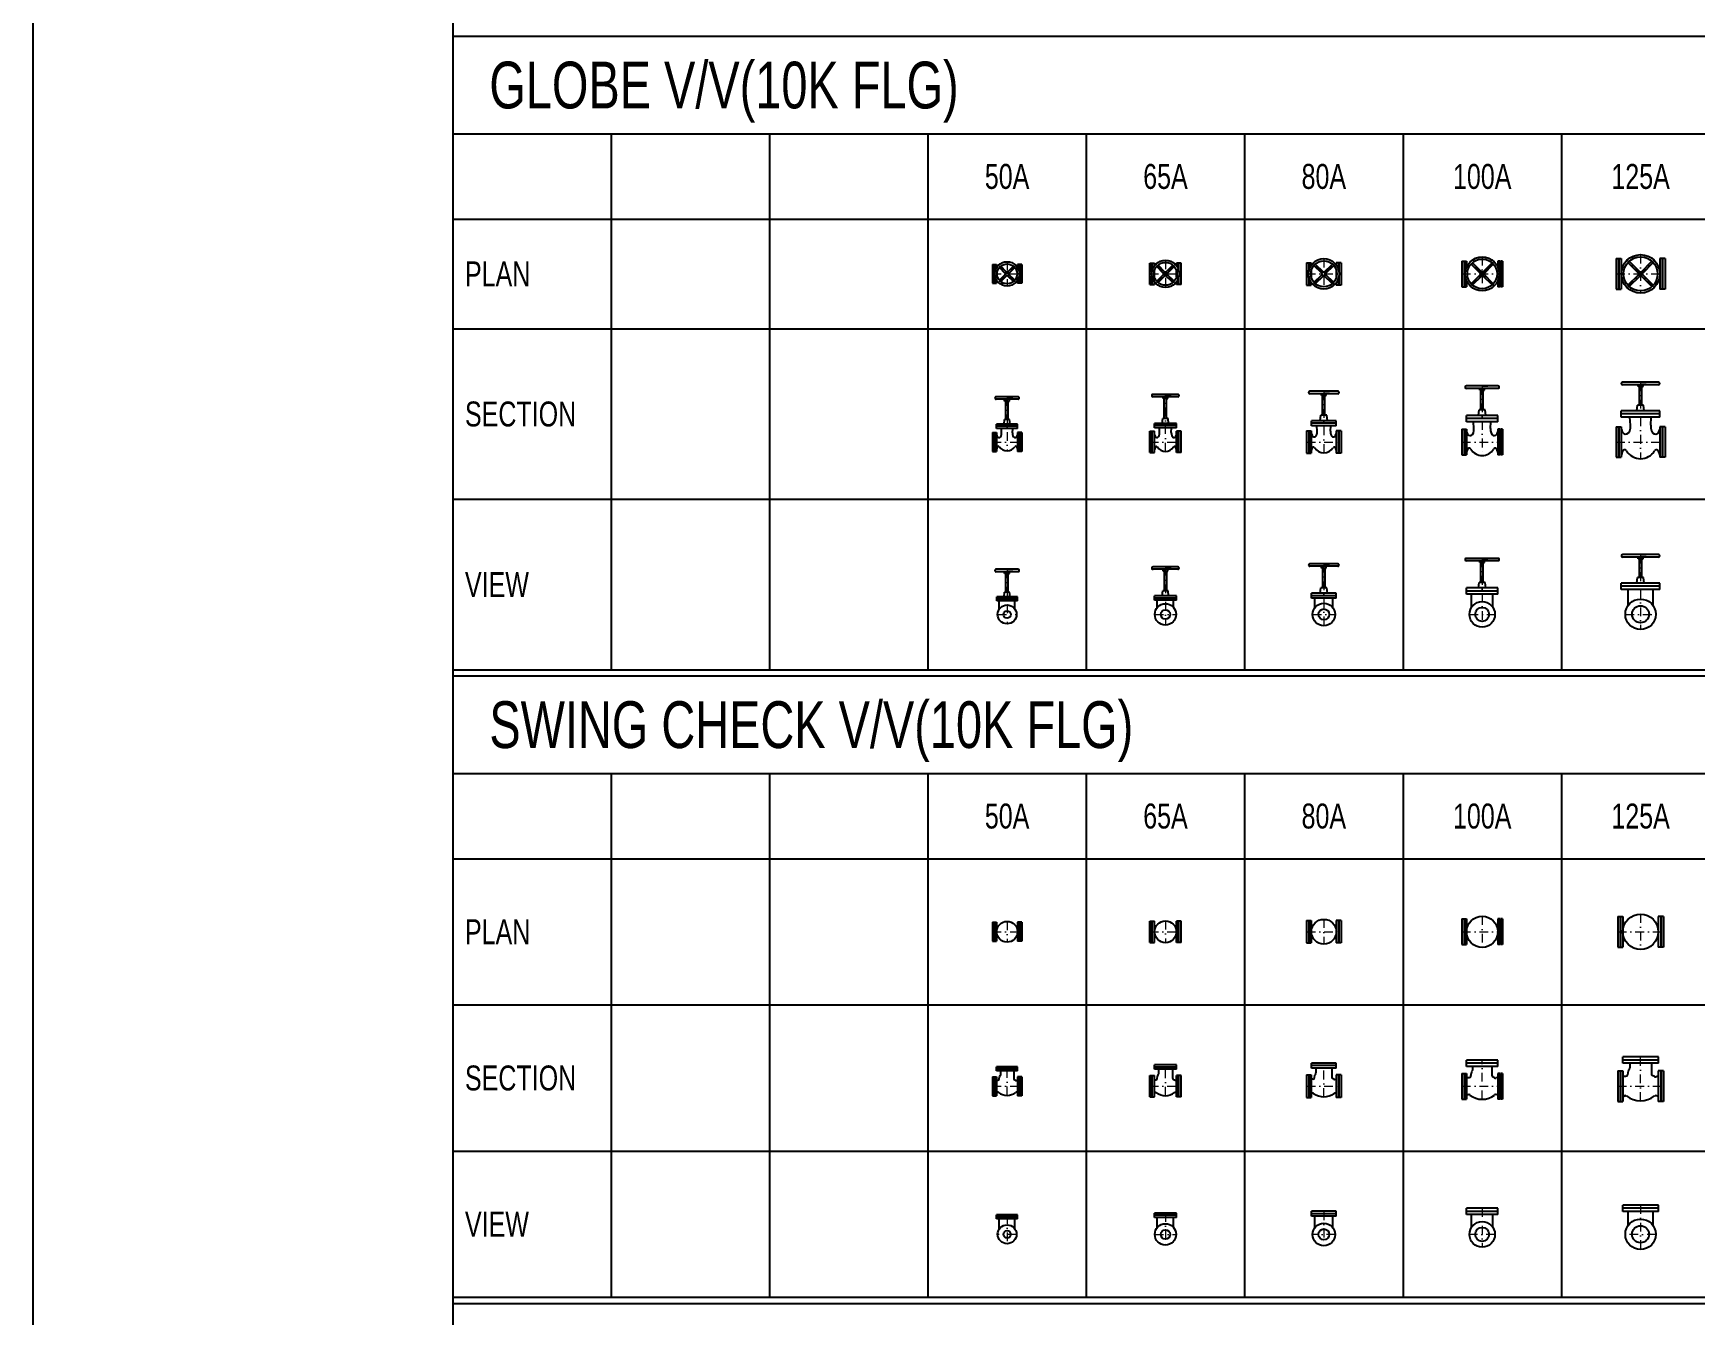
# Model space of a CAD drawing. Extents: x 0 to 60630, y 0 to 46389.
# Drawn here: x 0 to 13639, y 10617 to 21136 of the extents above; entities that cross this region are included whole.
import ezdxf
from ezdxf.enums import TextEntityAlignment as Align

# ---------------------------------------------------------------- set-up
doc = ezdxf.new("R2010")
doc.units = 0
doc.header["$LTSCALE"] = 30
doc.header["$MEASUREMENT"] = 0
doc.linetypes.add('DGN Style 4', pattern=[4.8, 2.4, -1.2, 0, -1.2])
doc.layers.add('L(c)', color=1, linetype='DGN Style 4', lineweight=5)
doc.layers.add('L(txt)', color=2, linetype='Continuous', lineweight=13)
doc.styles.add('Style-ENGINEERING', font='ENGINEERING.shx')

# ---------------------------------------------------------------- blocks, each defined once
blk = doc.blocks.new('*U32')
for p, q in [((-201, 125), (-181, 125)), ((-201, 125), (-201, -125)), ((-181, 125), (-181, -125)), ((-178, 125), (-178, -125)), ((-178, 125), (-158, 125)), ((-158, 125), (-158, -125)), ((-15, 4), (-104, 93)), ((-4, 15), (-93, 104)), ((4, 15), (93, 104)), ((15, 4), (104, 93)), ((178, 125), (158, 125)), ((158, 125), (158, -125)), ((178, 125), (178, -125)), ((181, 125), (181, -125)), ((201, 125), (181, 125)), ((201, 125), (201, -125)), ((-201, -125), (-181, -125)), ((-178, -125), (-158, -125)), ((-104, -93), (-15, -4)), ((-93, -104), (-4, -15)), ((93, -104), (4, -15)), ((104, -93), (15, -4)), ((178, -125), (158, -125)), ((201, -125), (181, -125))]:
    blk.add_line(p, q)
for radius in [158, 140, 15.6]:
    blk.add_circle((0, 0), radius)
blk = doc.blocks.new('*U33')
for p, q in [((-167, 105), (-149, 105)), ((-167, 105), (-167, -105)), ((-149, 105), (-149, -105)), ((-146, 105), (-146, -105)), ((-146, 105), (-128, 105)), ((-128, 105), (-128, 57)), ((-15, 4), (-91, 81)), ((-4, 15), (-81, 91)), ((4, 15), (81, 91)), ((15, 4), (91, 81)), ((146, 105), (128, 105)), ((128, 105), (128, 57)), ((146, 105), (146, -105)), ((149, 105), (149, -105)), ((167, 105), (149, 105)), ((167, 105), (167, -105)), ((-167, -105), (-149, -105)), ((-146, -105), (-128, -105)), ((-128, -57), (-128, -105)), ((-91, -81), (-15, -4)), ((-81, -91), (-4, -15)), ((81, -91), (4, -15)), ((91, -81), (15, -4)), ((128, -57), (128, -105)), ((146, -105), (128, -105)), ((167, -105), (149, -105))]:
    blk.add_line(p, q)
for radius in [140, 122, 15.6]:
    blk.add_circle((0, 0), radius)
blk = doc.blocks.new('*U34')
for p, q in [((-142, 92), (-124, 92)), ((-142, 92), (-142, -93)), ((-124, 92), (-124, 19)), ((-121, 92), (-103, 92)), ((-121, 92), (-121, 33)), ((-103, 92), (-103, 72)), ((-103, 31), (-103, -31)), ((-15, 4), (-81, 70)), ((-4, 15), (-70, 81)), ((4, 15), (70, 81)), ((15, 4), (81, 70)), ((120, 92), (102, 92)), ((102, 92), (102, 72)), ((102, 31), (102, -31)), ((120, 92), (120, 33)), ((141, 92), (123, 92)), ((123, 92), (123, 19)), ((141, 92), (141, -93)), ((-142, -93), (-124, -93)), ((-124, -19), (-124, -93)), ((-121, -33), (-121, -93)), ((-121, -93), (-103, -93)), ((-103, -72), (-103, -93)), ((-81, -70), (-15, -4)), ((-70, -81), (-4, -15)), ((70, -81), (4, -15)), ((81, -70), (15, -4)), ((102, -72), (102, -93)), ((120, -93), (102, -93)), ((120, -33), (120, -93)), ((123, -19), (123, -93)), ((141, -93), (123, -93))]:
    blk.add_line(p, q)
for radius in [125, 107, 15.6]:
    blk.add_circle((0, 0), radius)
blk = doc.blocks.new('*U35')
for p, q in [((-129, 88), (-111, 88)), ((-129, -87), (-129, 88)), ((-111, 15), (-111, 88)), ((-108, 88), (-90, 88)), ((-108, 30), (-108, 88)), ((-90, 67), (-90, 88)), ((-90, -27), (-90, 27)), ((-15, 4), (-72, 61)), ((-4, 15), (-61, 72)), ((4, 15), (61, 72)), ((15, 4), (72, 61)), ((108, 88), (90, 88)), ((90, 67), (90, 88)), ((90, -27), (90, 27)), ((108, 30), (108, 88)), ((129, 88), (111, 88)), ((111, 15), (111, 88)), ((129, -87), (129, 88)), ((-129, -87), (-111, -87)), ((-111, -87), (-111, -15)), ((-108, -87), (-108, -30)), ((-108, -87), (-90, -87)), ((-90, -87), (-90, -67)), ((-72, -61), (-15, -4)), ((-61, -72), (-4, -15)), ((61, -72), (4, -15)), ((72, -61), (15, -4)), ((90, -87), (90, -67)), ((108, -87), (90, -87)), ((108, -87), (108, -30)), ((111, -87), (111, -15)), ((129, -87), (111, -87))]:
    blk.add_line(p, q)
for radius in [112, 94, 15.6]:
    blk.add_circle((0, 0), radius)
blk = doc.blocks.new('*U36')
for p, q in [((-121, 78), (-105, 78)), ((-121, 78), (-121, -77)), ((-105, 78), (-105, -77)), ((-102, 78), (-102, -77)), ((-102, 78), (-86, 78)), ((-86, 78), (-86, 52)), ((-15, 4), (-63, 52)), ((-4, 15), (-52, 63)), ((4, 15), (52, 63)), ((15, 4), (63, 52)), ((101, 78), (85, 78)), ((85, 78), (85, 52)), ((101, 78), (101, -77)), ((104, 78), (104, -77)), ((120, 78), (104, 78)), ((120, 78), (120, -77)), ((-121, -77), (-105, -77)), ((-102, -77), (-86, -77)), ((-86, -52), (-86, -77)), ((-63, -52), (-15, -4)), ((-52, -63), (-4, -15)), ((52, -63), (4, -15)), ((63, -52), (15, -4)), ((85, -52), (85, -77)), ((101, -77), (85, -77)), ((120, -77), (104, -77))]:
    blk.add_line(p, q)
for radius in [100, 82, 15.6]:
    blk.add_circle((0, 0), radius)
blk = doc.blocks.new('*U37')
for p, q in [((90, 224), (-90, 224)), ((90, 204), (-90, 204)), ((-20, 189), (-20, 204)), ((0, 189), (-20, 189)), ((-10, 37), (-10, 189)), ((0, 224), (47, 224)), ((0, 189), (20, 189)), ((9, 37), (9, 189)), ((20, 189), (20, 204)), ((-25, -1), (-20, 37)), ((20, 37), (-20, 37)), ((25, -1), (20, 37)), ((-121, -69), (-105, -69)), ((-121, -69), (-121, -224)), ((-105, -69), (-105, -224)), ((-102, -69), (-102, -224)), ((-102, -69), (-86, -69)), ((85, -1), (-86, -1)), ((-86, -35), (-86, -1)), ((85, -18), (-86, -18)), ((85, -35), (-86, -35)), ((-86, -69), (-86, -224)), ((-45, -72), (-47, -35)), ((45, -72), (47, -35)), ((85, -35), (85, -1)), ((101, -69), (85, -69)), ((85, -69), (85, -224)), ((101, -69), (101, -224)), ((104, -69), (104, -224)), ((120, -69), (104, -69)), ((120, -69), (120, -224)), ((-121, -224), (-105, -224)), ((-102, -224), (-86, -224)), ((101, -224), (85, -224)), ((120, -224), (104, -224))]:
    blk.add_line(p, q)
for centre, radius, start, end in [((-90, 214), 10, 89.9989, 270.0011), ((90, 214), 10, 269.9989, 90.0011), ((0, -146), 74.1, 212.5417, 270), ((0, -146), 74.1, 270, 327.4583)]:
    blk.add_arc(centre, radius, start, end)
for centre, major_axis, ratio, start_param, end_param in [((-66, -76), (0, -35.1), 0.601251, 5.13055, 7.976703), ((66, -76), (0, 35.1), 0.601251, 1.448075, 4.293918), ((-71, -216), (0, -35.1), 0.448368, 2.598136, 4.377703), ((71, -216), (0, 35.1), 0.448368, 5.047589, 6.826642)]:
    blk.add_ellipse(centre, major_axis=major_axis, ratio=ratio, start_param=start_param, end_param=end_param)
blk = doc.blocks.new('*U38')
for p, q in [((102, 239), (-102, 239)), ((102, 219), (-102, 219)), ((-20, 204), (-20, 219)), ((0, 204), (-20, 204)), ((-10, 42), (-10, 204)), ((0, 239), (47, 239)), ((0, 204), (20, 204)), ((9, 42), (9, 204)), ((20, 204), (20, 219)), ((90, 1), (-90, 1)), ((-90, -35), (-90, 1)), ((-26, 1), (-21, 42)), ((21, 42), (-21, 42)), ((26, 1), (21, 42)), ((90, -35), (90, 1)), ((-129, -64), (-111, -64)), ((-129, -239), (-129, -64)), ((-111, -239), (-111, -64)), ((-108, -239), (-108, -64)), ((-108, -64), (-90, -64)), ((90, -17), (-90, -17)), ((90, -35), (-90, -35)), ((-90, -239), (-90, -64)), ((-48, -73), (-50, -35)), ((48, -73), (50, -35)), ((90, -239), (90, -64)), ((108, -64), (90, -64)), ((108, -239), (108, -64)), ((111, -239), (111, -64)), ((129, -64), (111, -64)), ((129, -239), (129, -64)), ((-129, -239), (-111, -239)), ((-108, -239), (-90, -239)), ((108, -239), (90, -239)), ((129, -239), (111, -239))]:
    blk.add_line(p, q)
for centre, radius, start, end in [((-102, 229), 10, 89.9989, 270.0011), ((102, 229), 10, 269.9989, 90.0011), ((0, -151), 78, 212.5417, 270), ((0, -151), 78, 270, 327.4583)]:
    blk.add_arc(centre, radius, start, end)
for centre, major_axis, ratio, start_param, end_param in [((-70, -78), (0, -37), 0.601251, 5.13055, 7.976703), ((70, -78), (0, 37), 0.601251, 1.448075, 4.293918), ((-74, -225), (0, -37), 0.448368, 2.598136, 4.377703), ((74, -225), (0, 37), 0.448368, 5.047589, 6.826642)]:
    blk.add_ellipse(centre, major_axis=major_axis, ratio=ratio, start_param=start_param, end_param=end_param)
blk = doc.blocks.new('*U39')
for p, q in [((115, 254), (-115, 254)), ((115, 234), (-115, 234)), ((-20, 219), (-20, 234)), ((0, 219), (-20, 219)), ((-10, 58), (-10, 219)), ((0, 254), (47, 254)), ((0, 219), (20, 219)), ((9, 58), (9, 219)), ((20, 219), (20, 234)), ((102, 13), (-102, 13)), ((-102, -28), (-102, 13)), ((-30, 13), (-24, 58)), ((24, 58), (-24, 58)), ((30, 13), (24, 58)), ((102, -28), (102, 13)), ((-142, -69), (-124, -69)), ((-142, -69), (-142, -254)), ((-124, -69), (-124, -254)), ((-121, -69), (-121, -254)), ((-121, -69), (-103, -69)), ((-103, -69), (-103, -254)), ((102, -8), (-102, -8)), ((102, -28), (-102, -28)), ((-54, -72), (-57, -28)), ((54, -72), (57, -28)), ((120, -69), (102, -69)), ((102, -69), (102, -254)), ((120, -69), (120, -254)), ((123, -69), (123, -254)), ((141, -69), (123, -69)), ((141, -69), (141, -254)), ((-142, -254), (-124, -254)), ((-121, -254), (-103, -254)), ((120, -254), (102, -254)), ((141, -254), (123, -254))]:
    blk.add_line(p, q)
for centre, radius, start, end in [((-115, 244), 10, 89.9989, 270.0011), ((115, 244), 10, 269.9989, 90.0011), ((0, -161), 88.8, 212.5417, 270), ((0, -161), 88.8, 270, 327.4583)]:
    blk.add_arc(centre, radius, start, end)
for centre, major_axis, ratio, start_param, end_param in [((-79, -78), (0, -42.1), 0.601251, 5.13055, 7.976703), ((79, -78), (0, 42.1), 0.601251, 1.448075, 4.293918), ((-85, -245), (0, -42.1), 0.448368, 2.598136, 4.377703), ((85, -245), (0, 42.1), 0.448368, 5.047589, 6.826642)]:
    blk.add_ellipse(centre, major_axis=major_axis, ratio=ratio, start_param=start_param, end_param=end_param)
blk = doc.blocks.new('*U40')
for p, q in [((130, 285), (-130, 285)), ((0, 285), (47, 285)), ((130, 265), (-130, 265)), ((-20, 251), (-20, 265)), ((0, 251), (-20, 251)), ((-10, 88), (-10, 251)), ((0, 251), (20, 251)), ((9, 88), (9, 251)), ((20, 251), (20, 265)), ((128, 42), (-128, 42)), ((-128, -9), (-128, 42)), ((128, 17), (-128, 17)), ((-30, 42), (-24, 88)), ((24, 88), (-24, 88)), ((30, 42), (24, 88)), ((128, -9), (128, 42)), ((-167, -70), (-149, -70)), ((-167, -70), (-167, -280)), ((-149, -70), (-149, -280)), ((-146, -70), (-146, -280)), ((-146, -70), (-128, -70)), ((128, -9), (-128, -9)), ((-128, -70), (-128, -280)), ((-68, -64), (-71, -9)), ((68, -64), (71, -9)), ((146, -70), (128, -70)), ((128, -70), (128, -280)), ((146, -70), (146, -280)), ((149, -70), (149, -280)), ((167, -70), (149, -70)), ((167, -70), (167, -280)), ((-167, -280), (-149, -280)), ((-146, -280), (-128, -280)), ((146, -280), (128, -280)), ((167, -280), (149, -280))]:
    blk.add_line(p, q)
for centre, start, end in [((-130, 275), 89.9989, 270.0011), ((130, 275), 269.9989, 90.0011)]:
    blk.add_arc(centre, 10, start, end)
for centre, major_axis, ratio, start_param, end_param in [((-99, -70), (0, -52.6), 0.601242, 5.13055, 7.976703), ((99, -70), (0, 52.6), 0.601242, 1.448075, 4.293918), ((-106, -279), (0, -52.6), 0.44836, 2.598136, 4.377703), ((0, -175), (0, -111), 0.999984, 5.280349, 6.283185), ((0, -175), (0, -111), 0.999984, 0, 1.002836), ((106, -279), (0, 52.6), 0.44836, 5.047589, 6.826642)]:
    blk.add_ellipse(centre, major_axis=major_axis, ratio=ratio, start_param=start_param, end_param=end_param)
blk = doc.blocks.new('*U41')
for p, q in [((147, 313), (-148, 313)), ((147, 293), (-148, 293)), ((-20, 279), (-20, 293)), ((0, 279), (-20, 279)), ((-10, 125), (-10, 279)), ((0, 313), (47, 313)), ((0, 279), (20, 279)), ((9, 125), (9, 279)), ((20, 279), (20, 293)), ((158, 79), (-158, 79)), ((-158, 28), (-158, 79)), ((158, 54), (-158, 54)), ((158, 28), (-158, 28)), ((-84, -40), (-87, 28)), ((-30, 79), (-24, 125)), ((24, 125), (-24, 125)), ((30, 79), (24, 125)), ((83, -40), (87, 28)), ((158, 28), (158, 79)), ((-201, -52), (-181, -52)), ((-201, -52), (-201, -302)), ((-181, -52), (-181, -302)), ((-178, -52), (-178, -302)), ((-178, -52), (-158, -52)), ((-158, -52), (-158, -302)), ((178, -52), (158, -52)), ((158, -52), (158, -302)), ((178, -52), (178, -302)), ((181, -52), (181, -302)), ((201, -52), (181, -52)), ((201, -52), (201, -302)), ((-201, -302), (-181, -302)), ((-178, -302), (-158, -302)), ((178, -302), (158, -302)), ((201, -302), (181, -302))]:
    blk.add_line(p, q)
for centre, start, end in [((-148, 303), 89.9989, 270.0011), ((147, 303), 269.9989, 90.0011)]:
    blk.add_arc(centre, 10, start, end)
for centre, major_axis, ratio, start_param, end_param in [((-122, -48), (0, -64.9), 0.601227, 5.13055, 7.976703), ((122, -48), (0, 64.9), 0.601227, 1.448075, 4.293918), ((-130, -306), (0, -64.9), 0.448349, 2.598136, 4.377703), ((0, -177), (0, -137), 0.99996, 5.280349, 6.283185), ((0, -177), (0, -137), 0.99996, 0, 1.002836), ((130, -306), (0, 64.9), 0.448349, 5.047589, 6.826642)]:
    blk.add_ellipse(centre, major_axis=major_axis, ratio=ratio, start_param=start_param, end_param=end_param)
blk = doc.blocks.new('*U46')
for p, q in [((148, 308), (-147, 308)), ((148, 288), (-147, 288)), ((-20, 273), (-20, 288)), ((0, 273), (-20, 273)), ((-9, 119), (-9, 273)), ((0, 308), (47, 308)), ((0, 273), (20, 273)), ((10, 119), (10, 273)), ((20, 273), (20, 288)), ((158, 73), (-158, 73)), ((-158, 22), (-158, 73)), ((158, 48), (-158, 48)), ((158, 22), (-158, 22)), ((-103, -111), (-103, 22)), ((-30, 73), (-24, 119)), ((24, 119), (-24, 119)), ((30, 73), (24, 119)), ((103, -111), (103, 22)), ((158, 22), (158, 73))]:
    blk.add_line(p, q)
for radius in [125, 69.9]:
    blk.add_circle((0, -182), radius)
for centre, start, end in [((-147, 298), 89.9989, 270.0011), ((148, 298), 269.9989, 90.0011)]:
    blk.add_arc(centre, 10, start, end)
blk = doc.blocks.new('*U47')
for p, q in [((130, 282), (-130, 282)), ((0, 282), (47, 282)), ((130, 262), (-130, 262)), ((-20, 248), (-20, 262)), ((0, 248), (-20, 248)), ((-10, 85), (-10, 248)), ((0, 248), (20, 248)), ((9, 85), (9, 248)), ((20, 248), (20, 262)), ((128, 40), (-128, 40)), ((-128, -12), (-128, 40)), ((128, 14), (-128, 14)), ((-30, 40), (-24, 85)), ((24, 85), (-24, 85)), ((30, 40), (24, 85)), ((128, -12), (128, 40)), ((128, -12), (-128, -12)), ((-87, -119), (-87, -12)), ((87, -119), (87, -12))]:
    blk.add_line(p, q)
for radius in [105, 57.1]:
    blk.add_circle((0, -178), radius)
for centre, start, end in [((-130, 272), 89.9989, 270.0011), ((130, 272), 269.9989, 90.0011)]:
    blk.add_arc(centre, 10, start, end)
blk = doc.blocks.new('*U48')
for p, q in [((115, 254), (-115, 254)), ((115, 234), (-115, 234)), ((-20, 219), (-20, 234)), ((0, 219), (-20, 219)), ((-9, 58), (-9, 219)), ((0, 254), (47, 254)), ((0, 219), (20, 219)), ((10, 58), (10, 219)), ((20, 219), (20, 234)), ((102, 13), (-102, 13)), ((-102, -28), (-102, 13)), ((-30, 13), (-24, 58)), ((24, 58), (-24, 58)), ((30, 13), (24, 58)), ((102, -28), (102, 13)), ((102, -8), (-102, -8)), ((102, -28), (-102, -28)), ((-73, -104), (-73, -28)), ((73, -104), (73, -28))]:
    blk.add_line(p, q)
for radius in [92.5, 44.5]:
    blk.add_circle((0, -161), radius)
for centre, start, end in [((-115, 244), 89.9989, 270.0011), ((115, 244), 269.9989, 90.0011)]:
    blk.add_arc(centre, 10, start, end)
blk = doc.blocks.new('*U49')
for p, q in [((102, 239), (-102, 239)), ((102, 219), (-102, 219)), ((-20, 204), (-20, 219)), ((0, 204), (-20, 204)), ((-9, 42), (-9, 204)), ((0, 239), (47, 239)), ((0, 204), (20, 204)), ((10, 42), (10, 204)), ((20, 204), (20, 219)), ((90, 1), (-90, 1)), ((-90, -35), (-90, 1)), ((-26, 1), (-21, 42)), ((21, 42), (-21, 42)), ((26, 1), (21, 42)), ((90, -35), (90, 1)), ((90, -17), (-90, -17)), ((90, -35), (-90, -35)), ((-67, -95), (-67, -35)), ((67, -95), (67, -35))]:
    blk.add_line(p, q)
for radius in [87.5, 38.1]:
    blk.add_circle((0, -151), radius)
for centre, start, end in [((-102, 229), 89.9989, 270.0011), ((102, 229), 269.9989, 90.0011)]:
    blk.add_arc(centre, 10, start, end)
blk = doc.blocks.new('*U50')
for p, q in [((90, 224), (-90, 224)), ((90, 204), (-90, 204)), ((-20, 189), (-20, 204)), ((0, 189), (-20, 189)), ((-9, 37), (-9, 189)), ((0, 224), (47, 224)), ((0, 189), (20, 189)), ((10, 37), (10, 189)), ((20, 189), (20, 204)), ((-25, -1), (-20, 37)), ((20, 37), (-20, 37)), ((25, -1), (20, 37)), ((86, -1), (-85, -1)), ((-85, -35), (-85, -1)), ((86, -18), (-85, -18)), ((86, -35), (-85, -35)), ((-64, -103), (-64, -35)), ((64, -103), (64, -35)), ((86, -35), (86, -1))]:
    blk.add_line(p, q)
for radius in [77.5, 30.2]:
    blk.add_circle((0, -146), radius)
for centre, start, end in [((-90, 214), 89.9989, 270.0011), ((90, 214), 269.9989, 90.0011)]:
    blk.add_arc(centre, 10, start, end)
blk = doc.blocks.new('*U55')
for p, q in [((-188, 125), (-168, 125)), ((-188, 125), (-188, -125)), ((-168, 125), (-168, -125)), ((-165, 125), (-165, -125)), ((-165, 125), (-145, 125)), ((-145, 125), (-145, -125)), ((165, 125), (145, 125)), ((145, 125), (145, -125)), ((165, 125), (165, -125)), ((168, 125), (168, -125)), ((188, 125), (168, 125)), ((188, 125), (188, -125)), ((-188, -125), (-168, -125)), ((-165, -125), (-145, -125)), ((165, -125), (145, -125)), ((188, -125), (168, -125))]:
    blk.add_line(p, q)
blk.add_circle((0, 0), 145)
blk = doc.blocks.new('*U56')
for p, q in [((-167, 105), (-149, 105)), ((-167, 105), (-167, -105)), ((-149, 105), (-149, -105)), ((-146, 105), (-146, -105)), ((-146, 105), (-128, 105)), ((-128, 105), (-128, -105)), ((146, 105), (128, 105)), ((128, 105), (128, -105)), ((146, 105), (146, -105)), ((149, 105), (149, -105)), ((167, 105), (149, 105)), ((167, 105), (167, -105)), ((-167, -105), (-149, -105)), ((-146, -105), (-128, -105)), ((146, -105), (128, -105)), ((167, -105), (149, -105))]:
    blk.add_line(p, q)
blk.add_circle((0, 0), 128)
blk = doc.blocks.new('*U57')
for p, q in [((-142, 93), (-124, 93)), ((-142, 93), (-142, -92)), ((-124, 93), (-124, -92)), ((-121, 93), (-103, 93)), ((-121, 93), (-121, -92)), ((-103, 93), (-103, -92)), ((120, 93), (102, 93)), ((102, 93), (102, -92)), ((120, 93), (120, -92)), ((141, 93), (123, 93)), ((123, 93), (123, -92)), ((141, 93), (141, -92)), ((-142, -92), (-124, -92)), ((-121, -92), (-103, -92)), ((120, -92), (102, -92)), ((141, -92), (123, -92))]:
    blk.add_line(p, q)
blk.add_circle((0, 0), 102)
blk = doc.blocks.new('*U58')
for p, q in [((-129, 88), (-111, 88)), ((-129, -87), (-129, 88)), ((-111, -87), (-111, 88)), ((-108, 88), (-90, 88)), ((-108, -87), (-108, 88)), ((-90, -87), (-90, 88)), ((108, 88), (90, 88)), ((90, -87), (90, 88)), ((108, -87), (108, 88)), ((129, 88), (111, 88)), ((111, -87), (111, 88)), ((129, -87), (129, 88)), ((-129, -87), (-111, -87)), ((-108, -87), (-90, -87)), ((108, -87), (90, -87)), ((129, -87), (111, -87))]:
    blk.add_line(p, q)
blk.add_circle((0, 0), 90)
blk = doc.blocks.new('*U59')
for p, q in [((-121, 78), (-105, 78)), ((-121, 78), (-121, -77)), ((-105, 78), (-105, -77)), ((-102, 78), (-102, -77)), ((-102, 78), (-86, 78)), ((-86, 78), (-86, -77)), ((101, 78), (85, 78)), ((85, 78), (85, -77)), ((101, 78), (101, -77)), ((104, 78), (104, -77)), ((120, 78), (104, 78)), ((120, 78), (120, -77)), ((-121, -77), (-105, -77)), ((-102, -77), (-86, -77)), ((101, -77), (85, -77)), ((120, -77), (104, -77))]:
    blk.add_line(p, q)
blk.add_circle((0, 0), 85.5)
blk = doc.blocks.new('*U60')
for p, q in [((-121, 36), (-105, 36)), ((-121, 36), (-121, -119)), ((-105, 36), (-105, -119)), ((-102, 36), (-102, -119)), ((-102, 36), (-86, 36)), ((85, 119), (-86, 119)), ((-86, 85), (-86, 119)), ((85, 102), (-86, 102)), ((85, 85), (-86, 85)), ((-86, 36), (-86, -119)), ((-86, 9), (-75, 9)), ((-65, 17), (-62, 36)), ((-60, 40), (-56, 46)), ((-55, 85), (-55, 51)), ((55, 85), (55, 22)), ((70, 7), (59, 13)), ((85, 9), (79, 6)), ((85, 85), (85, 119)), ((101, 36), (85, 36)), ((85, 36), (85, -119)), ((101, 36), (101, -119)), ((104, 36), (104, -119)), ((120, 36), (104, 36)), ((120, 36), (120, -119)), ((-121, -119), (-105, -119)), ((-102, -119), (-86, -119)), ((-86, -91), (-80, -89)), ((85, -91), (80, -89)), ((101, -119), (85, -119)), ((120, -119), (104, -119))]:
    blk.add_line(p, q)
for centre, radius, start, end in [((-75, 19), 10, 270, 350.616), ((-52, 34), 10, 147.5202, 170.6852), ((-65, 51), 10, 327.4549, 0), ((65, 22), 10, 180, 238.5317), ((75, 15), 10, 238.4652, 291.4516), ((-77, -99), 10, 51.9733, 110.7268), ((0, -1), 115, 231.9733, 308.0267), ((77, -99), 10, 69.2732, 128.0267)]:
    blk.add_arc(centre, radius, start, end)
blk = doc.blocks.new('*U61')
for p, q in [((-129, 44), (-111, 44)), ((-129, -131), (-129, 44)), ((-111, -131), (-111, 44)), ((-108, -131), (-108, 44)), ((-108, 44), (-90, 44)), ((-91, 9), (-79, 9)), ((90, 131), (-90, 131)), ((-90, 95), (-90, 131)), ((90, 113), (-90, 113)), ((90, 95), (-90, 95)), ((-90, -131), (-90, 44)), ((-69, 18), (-66, 38)), ((-64, 42), (-60, 49)), ((-58, 95), (-58, 55)), ((58, 95), (58, 23)), ((74, 7), (63, 14)), ((91, 9), (84, 7)), ((90, 95), (90, 131)), ((90, -131), (90, 44)), ((108, 44), (90, 44)), ((108, -131), (108, 44)), ((111, -131), (111, 44)), ((129, 44), (111, 44)), ((129, -131), (129, 44)), ((-129, -131), (-111, -131)), ((-108, -131), (-90, -131)), ((-91, -97), (-85, -95)), ((91, -97), (85, -95)), ((108, -131), (90, -131)), ((129, -131), (111, -131))]:
    blk.add_line(p, q)
for centre, major_axis, start_param, end_param in [((-79, 20), (10.6, 0), 4.712389, 6.119404), ((-55, 37), (-10.6, 0), 5.716306, 6.120612), ((-69, 55), (10.6, 0), 5.715167, 6.283185), ((69, 23), (-10.6, 0), 0, 1.021571), ((80, 17), (-10.6, 0), 1.02041, 1.945198), ((-82, -105), (10.6, 0), 0.907106, 1.932548), ((0, 0), (122, 0), 4.048698, 5.376079), ((82, -105), (10.6, 0), 1.209045, 2.234487)]:
    blk.add_ellipse(centre, major_axis=major_axis, ratio=0.999963, start_param=start_param, end_param=end_param)
blk = doc.blocks.new('*U62')
for p, q in [((102, 141), (-102, 141)), ((-102, 100), (-102, 141)), ((102, 100), (102, 141)), ((-142, 44), (-124, 44)), ((-142, 44), (-142, -141)), ((-124, 44), (-124, -141)), ((-121, 44), (-121, -141)), ((-121, 44), (-103, 44)), ((-103, 44), (-103, -141)), ((102, 121), (-102, 121)), ((102, 100), (-102, 100)), ((-102, 11), (-89, 11)), ((-77, 21), (-73, 43)), ((-71, 47), (-67, 55)), ((-65, 100), (-65, 61)), ((65, 100), (65, 26)), ((83, 8), (70, 16)), ((101, 11), (94, 7)), ((120, 44), (102, 44)), ((102, 44), (102, -141)), ((120, 44), (120, -141)), ((123, 44), (123, -141)), ((141, 44), (123, 44)), ((141, 44), (141, -141)), ((-102, -108), (-95, -106)), ((101, -108), (95, -106)), ((-142, -141), (-124, -141)), ((-121, -141), (-103, -141)), ((120, -141), (102, -141)), ((141, -141), (123, -141))]:
    blk.add_line(p, q)
for centre, major_axis, start_param, end_param in [((-89, 22), (11.9, 0), 4.712389, 6.119404), ((-61, 41), (-11.9, 0), 5.716306, 6.120612), ((-77, 61), (11.9, 0), 5.715167, 6.283185), ((77, 26), (-11.9, 0), 0, 1.021571), ((89, 19), (-11.9, 0), 1.02041, 1.945198), ((-91, -117), (11.9, 0), 0.907106, 1.932548), ((0, 0), (136, 0), 4.048698, 5.376079), ((91, -117), (11.9, 0), 1.209045, 2.234487)]:
    blk.add_ellipse(centre, major_axis=major_axis, ratio=0.999927, start_param=start_param, end_param=end_param)
blk = doc.blocks.new('*U63')
for p, q in [((128, 161), (-128, 161)), ((-128, 109), (-128, 161)), ((128, 109), (128, 161)), ((-167, 51), (-149, 51)), ((-167, 51), (-167, -159)), ((-149, 51), (-149, -159)), ((-146, 51), (-146, -159)), ((-146, 51), (-128, 51)), ((128, 135), (-128, 135)), ((128, 109), (-128, 109)), ((-128, 51), (-128, -159)), ((-128, 18), (-107, 18)), ((-93, 30), (-89, 56)), ((-87, 62), (-81, 71)), ((-79, 109), (-79, 79)), ((78, 109), (78, 36)), ((101, 15), (85, 24)), ((128, 19), (113, 14)), ((146, 51), (128, 51)), ((128, 51), (128, -159)), ((146, 51), (146, -159)), ((149, 51), (149, -159)), ((167, 51), (149, 51)), ((167, 51), (167, -159)), ((-128, -128), (-115, -123)), ((128, -128), (115, -123)), ((-167, -159), (-149, -159)), ((-146, -159), (-128, -159)), ((146, -159), (128, -159)), ((167, -159), (149, -159))]:
    blk.add_line(p, q)
for centre, major_axis, start_param, end_param in [((-107, 32), (14.4, 0), 4.712389, 6.119404), ((-74, 54), (-14.4, 0), 5.716306, 6.120612), ((-93, 79), (14.4, 0), 5.715167, 6.283185), ((93, 36), (-14.4, 0), 0, 1.021571), ((108, 27), (-14.4, 0), 1.02041, 1.945198), ((-110, -137), (14.4, 0), 0.907106, 1.932548), ((0, 4), (165, 0), 4.048698, 5.376079), ((110, -137), (14.4, 0), 1.209045, 2.234487)]:
    blk.add_ellipse(centre, major_axis=major_axis, ratio=0.999912, start_param=start_param, end_param=end_param)
blk = doc.blocks.new('*U64')
for p, q in [((147, 183), (-147, 183)), ((-147, 131), (-147, 183)), ((147, 157), (-147, 157)), ((147, 131), (147, 183)), ((-188, 68), (-168, 68)), ((-188, 68), (-188, -182)), ((-168, 68), (-168, -182)), ((-165, 68), (-165, -182)), ((-165, 68), (-145, 68)), ((147, 131), (-147, 131)), ((-145, 68), (-145, -182)), ((-145, 24), (-121, 24)), ((-105, 37), (-100, 68)), ((-98, 74), (-91, 84)), ((-89, 131), (-89, 93)), ((89, 131), (89, 45)), ((114, 21), (96, 31)), ((145, 26), (128, 19)), ((165, 68), (145, 68)), ((145, 68), (145, -182)), ((165, 68), (165, -182)), ((168, 68), (168, -182)), ((188, 68), (168, 68)), ((188, 68), (188, -182)), ((-145, -141), (-130, -136)), ((145, -141), (130, -136)), ((-188, -182), (-168, -182)), ((-165, -182), (-145, -182)), ((165, -182), (145, -182)), ((188, -182), (168, -182))]:
    blk.add_line(p, q)
for centre, major_axis, start_param, end_param in [((-121, 40), (16.3, 0), 4.712389, 6.119404), ((-84, 65), (-16.3, 0), 5.716306, 6.120612), ((-105, 93), (16.3, 0), 5.715167, 6.283185), ((105, 45), (-16.3, 0), 0, 1.021571), ((122, 35), (-16.3, 0), 1.02041, 1.945198), ((-125, -151), (16.3, 0), 0.907106, 1.932548), ((125, -151), (16.3, 0), 1.209045, 2.234487), ((0, 9), (186, 0), 4.048698, 5.376079)]:
    blk.add_ellipse(centre, major_axis=major_axis, ratio=0.999879, start_param=start_param, end_param=end_param)
blk = doc.blocks.new('*U73')
for p, q in [((147, 183), (-147, 183)), ((-147, 131), (-147, 183)), ((147, 157), (-147, 157)), ((147, 131), (147, 183)), ((147, 131), (-147, 131)), ((-103, 14), (-103, 131)), ((103, 14), (103, 131))]:
    blk.add_line(p, q)
for radius in [125, 69.9]:
    blk.add_circle((0, -57), radius)
blk = doc.blocks.new('*U74')
for p, q in [((128, 160), (-128, 160)), ((-128, 109), (-128, 160)), ((128, 109), (128, 160)), ((128, 134), (-128, 134)), ((128, 109), (-128, 109)), ((-87, 3), (-87, 109)), ((87, 3), (87, 109))]:
    blk.add_line(p, q)
for radius in [105, 57.1]:
    blk.add_circle((0, -55), radius)
blk = doc.blocks.new('*U75')
for p, q in [((102, 141), (-102, 141)), ((-102, 100), (-102, 141)), ((102, 100), (102, 141)), ((102, 121), (-102, 121)), ((102, 100), (-102, 100)), ((-73, 9), (-73, 100)), ((73, 9), (73, 100))]:
    blk.add_line(p, q)
for radius in [92.5, 44.5]:
    blk.add_circle((0, -49), radius)
blk = doc.blocks.new('*U76')
for p, q in [((90, 131), (-90, 131)), ((-90, 95), (-90, 131)), ((90, 113), (-90, 113)), ((90, 95), (-90, 95)), ((-67, 12), (-67, 95)), ((67, 12), (67, 95)), ((90, 95), (90, 131))]:
    blk.add_line(p, q)
for radius in [87.5, 38.1]:
    blk.add_circle((0, -44), radius)
blk = doc.blocks.new('*U77')
for p, q in [((85, 119), (-86, 119)), ((-86, 85), (-86, 119)), ((85, 102), (-86, 102)), ((85, 85), (-86, 85)), ((-64, 2), (-64, 85)), ((64, 2), (64, 85)), ((85, 85), (85, 119))]:
    blk.add_line(p, q)
for radius in [77.5, 30.2]:
    blk.add_circle((0, -41), radius)

msp = doc.modelspace()

# ---------------------------------------------------------------- linework, layer by layer
for p, q in [((3444, 44389), (3444, 1861)), ((3444, 21111), (24944, 21111)), ((3444, 20311), (24944, 20311)), ((4744, 20311), (4744, 15911)), ((6044, 20311), (6044, 15911)), ((7344, 20311), (7344, 15911)), ((8644, 20311), (8644, 15911)), ((9944, 20311), (9944, 15911)), ((11244, 20311), (11244, 15911)), ((12544, 20311), (12544, 15911)), ((3444, 19611), (24944, 19611)), ((3444, 18711), (24944, 18711)), ((3444, 17311), (24944, 17311)), ((3444, 15911), (24944, 15911)), ((3444, 15861), (24944, 15861)), ((3444, 15061), (24944, 15061)), ((4744, 15061), (4744, 10761)), ((6044, 15061), (6044, 10761)), ((7344, 15061), (7344, 10761)), ((8644, 15061), (8644, 10761)), ((9944, 15061), (9944, 10761)), ((11244, 15061), (11244, 10761)), ((12544, 15061), (12544, 10761)), ((3444, 14361), (24944, 14361)), ((3444, 13161), (24944, 13161)), ((3444, 11961), (24944, 11961)), ((3444, 10761), (24944, 10761)), ((3444, 10711), (24944, 10711))]:
    msp.add_line(p, q)
at = {"flags": 128}
msp.add_lwpolyline([(0, 46389), (60630, 46389), (60630, 0), (0, 0)], close=True, dxfattribs=at)
at = {"layer": 'L(c)'}
for p, q in [((7923, 19090), (8065, 19232)), ((8065, 19090), (7923, 19232)), ((7994, 19261), (7994, 19061)), ((9215, 19082), (9373, 19240)), ((9373, 19082), (9215, 19240)), ((9294, 19273), (9294, 19049)), ((10506, 19073), (10683, 19250)), ((10683, 19073), (10506, 19250)), ((10594, 19286), (10594, 19036)), ((11795, 19062), (11993, 19260)), ((11993, 19062), (11795, 19260)), ((11894, 19301), (11894, 19021)), ((13083, 19050), (13305, 19273)), ((13305, 19050), (13083, 19273)), ((13194, 19319), (13194, 19004)), ((7874, 19161), (8115, 19161)), ((9166, 19161), (9422, 19161)), ((10453, 19161), (10736, 19161)), ((11727, 19161), (12061, 19161)), ((12993, 19161), (13395, 19161)), ((7994, 18151), (7994, 17707)), ((9294, 17703), (9294, 18171)), ((10594, 18196), (10594, 17693)), ((11894, 18241), (11894, 17670)), ((13194, 18271), (13194, 17645)), ((7874, 17781), (8115, 17781)), ((9165, 17781), (9423, 17781)), ((10453, 17781), (10736, 17781)), ((11727, 17781), (12061, 17781)), ((12993, 17781), (13395, 17781)), ((10594, 16781), (10594, 16274)), ((11894, 16826), (11894, 16261)), ((13194, 16856), (13194, 16241)), ((7994, 16736), (7994, 16289)), ((9294, 16756), (9294, 16279)), ((7917, 16366), (8072, 16366)), ((9207, 16366), (9382, 16366)), ((10502, 16366), (10687, 16366)), ((11789, 16366), (11999, 16366)), ((13069, 16366), (13319, 16366)), ((7994, 13847), (7994, 13676)), ((9294, 13851), (9294, 13671)), ((10594, 13864), (10594, 13659)), ((11894, 13889), (11894, 13633)), ((13194, 13906), (13194, 13616)), ((7874, 13761), (8115, 13761)), ((9165, 13761), (9423, 13761)), ((10453, 13761), (10736, 13761)), ((11727, 13761), (12061, 13761)), ((13006, 13761), (13382, 13761)), ((11894, 12387), (11894, 12708)), ((13194, 12373), (13194, 12733)), ((7994, 12419), (7994, 12653)), ((9294, 12415), (9294, 12668)), ((10594, 12405), (10594, 12683)), ((7874, 12493), (8115, 12493)), ((9165, 12493), (9423, 12493)), ((10453, 12493), (10736, 12493)), ((11727, 12493), (12061, 12493)), ((13006, 12493), (13382, 12493)), ((10594, 11467), (10594, 11185)), ((11894, 11492), (11894, 11172)), ((13194, 11517), (13194, 11152)), ((7994, 11437), (7994, 11200)), ((9294, 11452), (9294, 11190)), ((8072, 11277), (7917, 11277)), ((9207, 11277), (9382, 11277)), ((10687, 11277), (10502, 11277)), ((11999, 11277), (11789, 11277)), ((13319, 11277), (13069, 11277))]:
    msp.add_line(p, q, dxfattribs=at)

# ---------------------------------------------------------------- block references
for name, p in [('*U36', (7994, 19161)), ('*U35', (9294, 19161)), ('*U34', (10594, 19161)), ('*U33', (11894, 19161)), ('*U32', (13194, 19161)), ('*U37', (7994, 17928)), ('*U38', (9294, 17933)), ('*U39', (10594, 17943)), ('*U40', (11894, 17956)), ('*U41', (13194, 17958)), ('*U48', (10594, 16527)), ('*U47', (11894, 16544)), ('*U46', (13194, 16549)), ('*U50', (7994, 16512)), ('*U49', (9294, 16517)), ('*U59', (7994, 13761)), ('*U58', (9294, 13761)), ('*U57', (10594, 13761)), ('*U56', (11894, 13761)), ('*U55', (13194, 13761)), ('*U63', (11894, 12547)), ('*U64', (13194, 12551)), ('*U60', (7994, 12534)), ('*U61', (9294, 12537)), ('*U62', (10594, 12542)), ('*U75', (10594, 11326)), ('*U74', (11894, 11332)), ('*U73', (13194, 11335)), ('*U77', (7994, 11319)), ('*U76', (9294, 11321))]:
    msp.add_blockref(name, p)

# ---------------------------------------------------------------- texts
at = {"layer": 'L(txt)', "style": 'Style-ENGINEERING', "width": 0.75}
for s, height, p in [('GLOBE V/V(10K FLG)', 384, (3744, 20711)), ('PLAN', 204.8, (3544, 19161)), ('SECTION', 204.8, (3544, 18011)), ('VIEW', 204.8, (3544, 16611)), ('SWING CHECK V/V(10K FLG)', 384, (3744, 15461)), ('PLAN', 204.8, (3544, 13761)), ('SECTION', 204.8, (3544, 12561)), ('VIEW', 204.8, (3544, 11361))]:
    msp.add_text(s, height=height, dxfattribs=at).set_placement(p, align=Align.MIDDLE_LEFT)
for s, p in [('50A', (7994, 19961)), ('65A', (9294, 19961)), ('80A', (10594, 19961)), ('100A', (11894, 19961)), ('125A', (13194, 19961)), ('50A', (7994, 14711)), ('65A', (9294, 14711)), ('80A', (10594, 14711)), ('100A', (11894, 14711)), ('125A', (13194, 14711))]:
    msp.add_text(s, height=204.8, dxfattribs=at).set_placement(p, align=Align.MIDDLE_CENTER)

doc.saveas('drawing.dxf')
